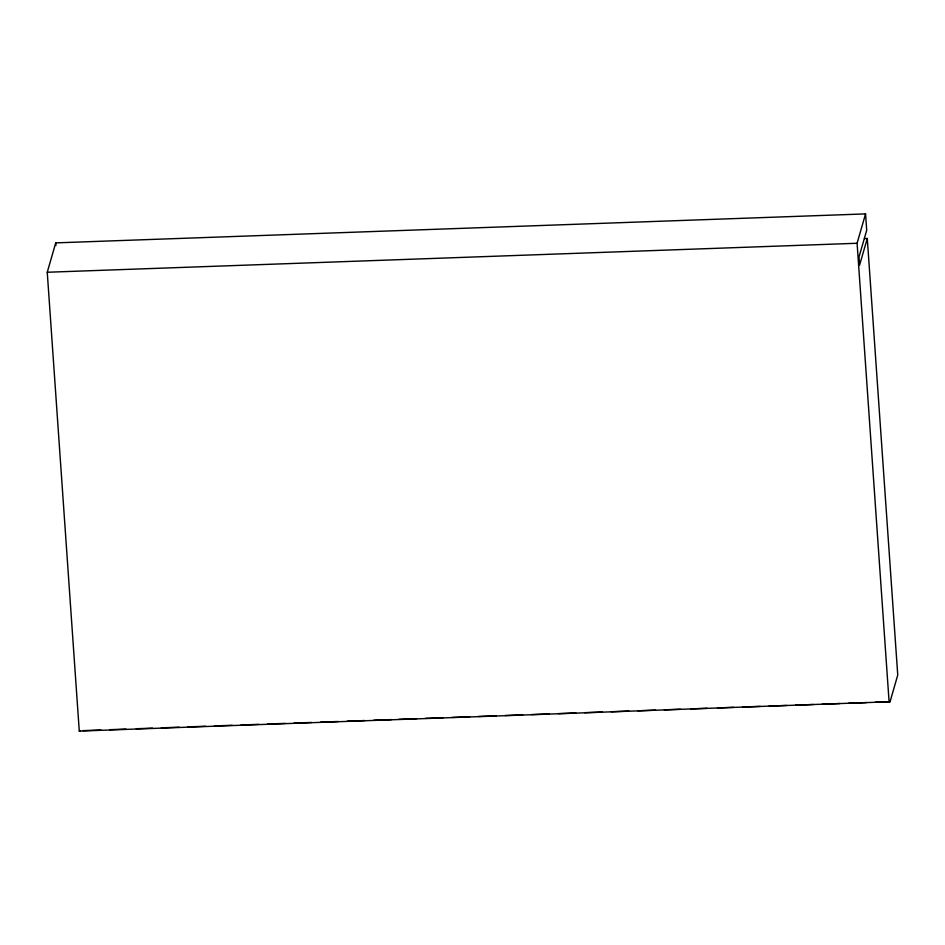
<?xml version="1.0" encoding="UTF-8"?>
<svg xmlns="http://www.w3.org/2000/svg" width="945" height="945" viewBox="0 0 945 945"><rect width="100%" height="100%" fill="white"/><g stroke="black" fill="none" stroke-linecap="round" stroke-linejoin="round"><path stroke-width="1.42" d="M867.286 238.483L897.75 675.049L890.048 701.745L79.274 731.099L47.25 272.254L55.731 242.877L865.561 213.901L866.707 230.285L859.005 256.981L859.572 265.179L867.286 238.483L864.427 238.577M889.115 702.123L857.091 243.267L865.561 213.901M79.274 731.099L80.207 730.733M47.25 272.254L857.091 243.267M83.16 730.627L100.855 729.989M109.703 729.67L125.933 729.091M136.257 728.725L152.488 728.146M161.335 727.827L179.042 727.189M187.89 726.882L205.585 726.244M214.444 725.925L232.139 725.287M240.999 724.98L258.694 724.342M267.541 724.024L285.248 723.397M294.096 723.079L311.803 722.441M320.65 722.122L338.345 721.496M347.205 721.177L364.9 720.539M373.747 720.22L391.454 719.594M398.825 719.322L416.532 718.696M425.38 718.377L443.087 717.739M451.934 717.432L469.641 716.794M478.489 716.475L496.184 715.849M505.043 715.53L522.739 714.893M531.586 714.574L549.293 713.947M558.141 713.629L575.848 712.991M584.695 712.672L602.39 712.046M611.25 711.727L628.945 711.089M637.804 710.782L655.499 710.144M664.347 709.825L680.577 709.246M690.901 708.88L707.132 708.289M717.456 707.923L733.686 707.344M742.534 707.025L760.229 706.399M769.088 706.08L786.783 705.442M795.631 705.124L813.338 704.497M822.185 704.179L839.892 703.541M848.74 703.222L866.447 702.596M875.294 702.277L890.048 701.745M55.731 242.877L55.92 245.605"/></g></svg>
